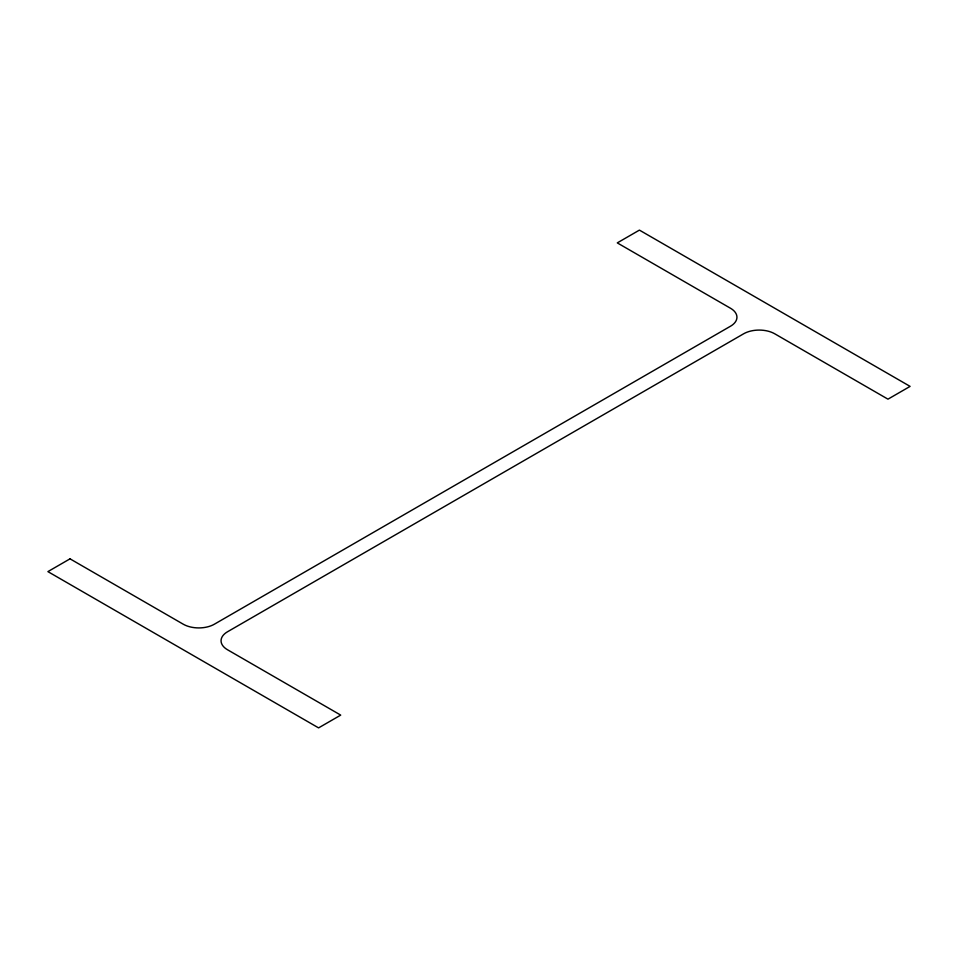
<?xml version="1.0" encoding="UTF-8"?>
<svg xmlns="http://www.w3.org/2000/svg" width="958" height="958" viewBox="0 0 958 958"><rect width="100%" height="100%" fill="white"/><g stroke="black" fill="none" stroke-linecap="round" stroke-linejoin="round"><path stroke-width="1.44" d="M70.03 558.837L47.9 571.615L318.583 727.888L340.713 715.111L227.501 649.752A22.022 12.717 0 0 1 227.501 631.777L743.612 333.803A22.022 12.717 0 0 1 774.759 333.803L887.97 399.163L910.1 386.385L639.417 230.112L617.287 242.889L730.499 308.248A22.022 12.717 0 0 1 730.499 326.223L214.388 624.197A22.022 12.717 0 0 1 183.241 624.197L70.03 558.837"/></g></svg>
